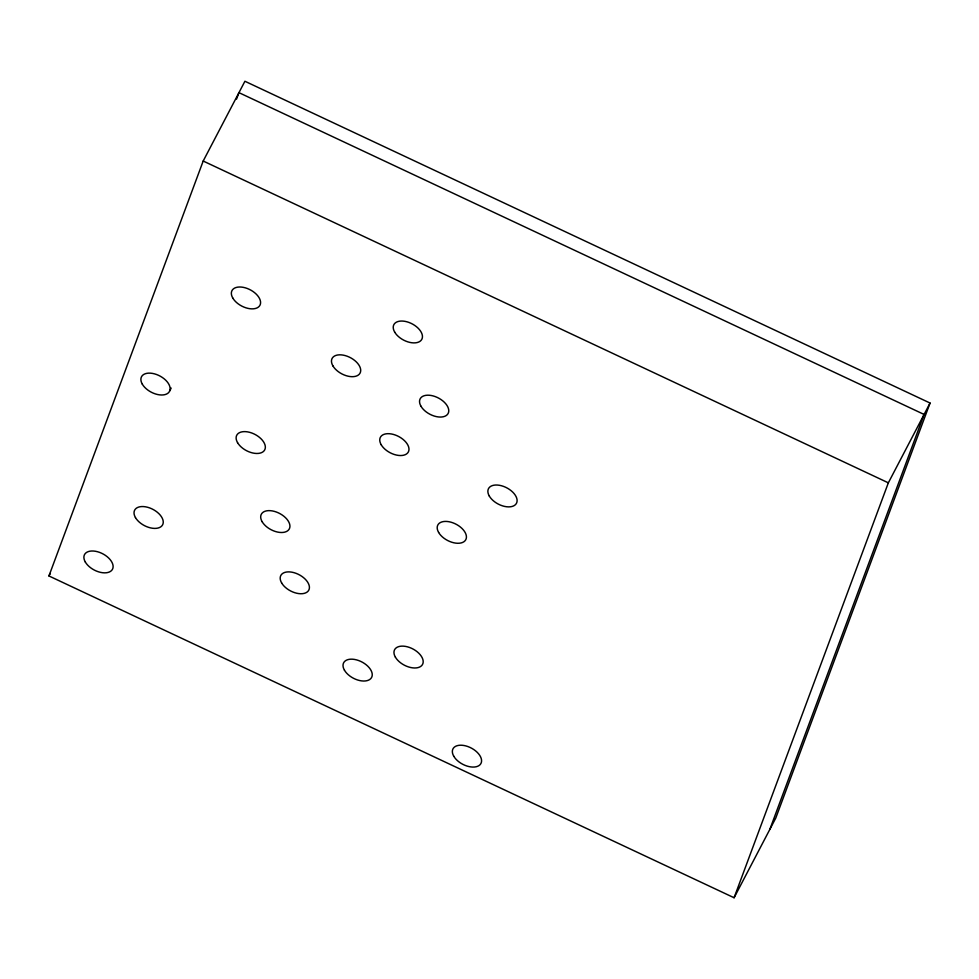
<?xml version="1.0" encoding="UTF-8"?>
<svg xmlns="http://www.w3.org/2000/svg" width="979" height="979" viewBox="0 0 979 979"><rect width="100%" height="100%" fill="white"/><g stroke="black" fill="none" stroke-linecap="round" stroke-linejoin="round"><path stroke-width="1.47" d="M48.95 575.958L203.191 161.033L244.909 81.257L930.05 403.042L775.809 817.967L734.091 897.743L48.95 575.958L50.357 573.278M236.551 99.099L238.949 92.65L924.09 414.447L769.849 829.36M734.091 897.743L888.345 482.831L930.05 403.042M169.783 390.768L171.178 388.088M203.191 161.033L888.345 482.831M453.779 756.253A15.799 9.178 27.6 0 0 479.049 765.554A15.799 9.178 27.6 0 0 468.048 746.61A15.799 9.178 27.6 0 0 453.779 756.253M489.304 496.059A15.799 9.178 27.6 0 0 514.575 505.36A15.799 9.178 27.6 0 0 503.585 486.416A15.799 9.178 27.6 0 0 489.304 496.059M395.394 657.166A15.799 9.178 27.6 0 0 420.664 666.466A15.799 9.178 27.6 0 0 409.675 647.523A15.799 9.178 27.6 0 0 395.394 657.166M438.629 532.454A15.799 9.178 27.6 0 0 463.899 541.754A15.799 9.178 27.6 0 0 452.91 522.81A15.799 9.178 27.6 0 0 438.629 532.454M344.449 670.211A15.799 9.178 27.6 0 0 369.719 679.512A15.799 9.178 27.6 0 0 358.73 660.568A15.799 9.178 27.6 0 0 344.449 670.211M420.97 406.236A15.799 9.178 27.6 0 0 446.24 415.537A15.799 9.178 27.6 0 0 435.239 396.593A15.799 9.178 27.6 0 0 420.97 406.236M381.186 444.723A15.799 9.178 27.6 0 0 406.456 454.023A15.799 9.178 27.6 0 0 395.467 435.08A15.799 9.178 27.6 0 0 381.186 444.723M394.659 332.077A15.799 9.178 27.6 0 0 419.93 341.377A15.799 9.178 27.6 0 0 408.928 322.434A15.799 9.178 27.6 0 0 394.659 332.077M281.622 582.921A15.799 9.178 27.6 0 0 306.892 592.222A15.799 9.178 27.6 0 0 295.903 573.278A15.799 9.178 27.6 0 0 281.622 582.921M332.909 365.877A15.799 9.178 27.6 0 0 358.179 375.165A15.799 9.178 27.6 0 0 347.178 356.221A15.799 9.178 27.6 0 0 332.909 365.877M262.127 521.685A15.799 9.178 27.6 0 0 287.398 530.985A15.799 9.178 27.6 0 0 276.396 512.029A15.799 9.178 27.6 0 0 262.127 521.685M237.554 442.655A15.799 9.178 27.6 0 0 262.825 451.955A15.799 9.178 27.6 0 0 251.823 433.012A15.799 9.178 27.6 0 0 237.554 442.655M232.782 298.044A15.799 9.178 27.6 0 0 258.052 307.345A15.799 9.178 27.6 0 0 247.063 288.401A15.799 9.178 27.6 0 0 232.782 298.044M135.457 517.585A15.799 9.178 27.6 0 0 160.727 526.886A15.799 9.178 27.6 0 0 149.726 507.942A15.799 9.178 27.6 0 0 135.457 517.585M85.32 562.032A15.799 9.178 27.6 0 0 110.59 571.332A15.799 9.178 27.6 0 0 99.589 552.389A15.799 9.178 27.6 0 0 85.32 562.032M142.322 384.172A15.799 9.178 27.6 0 0 167.593 393.472A15.799 9.178 27.6 0 0 156.603 374.529A15.799 9.178 27.6 0 0 142.322 384.172"/></g></svg>
